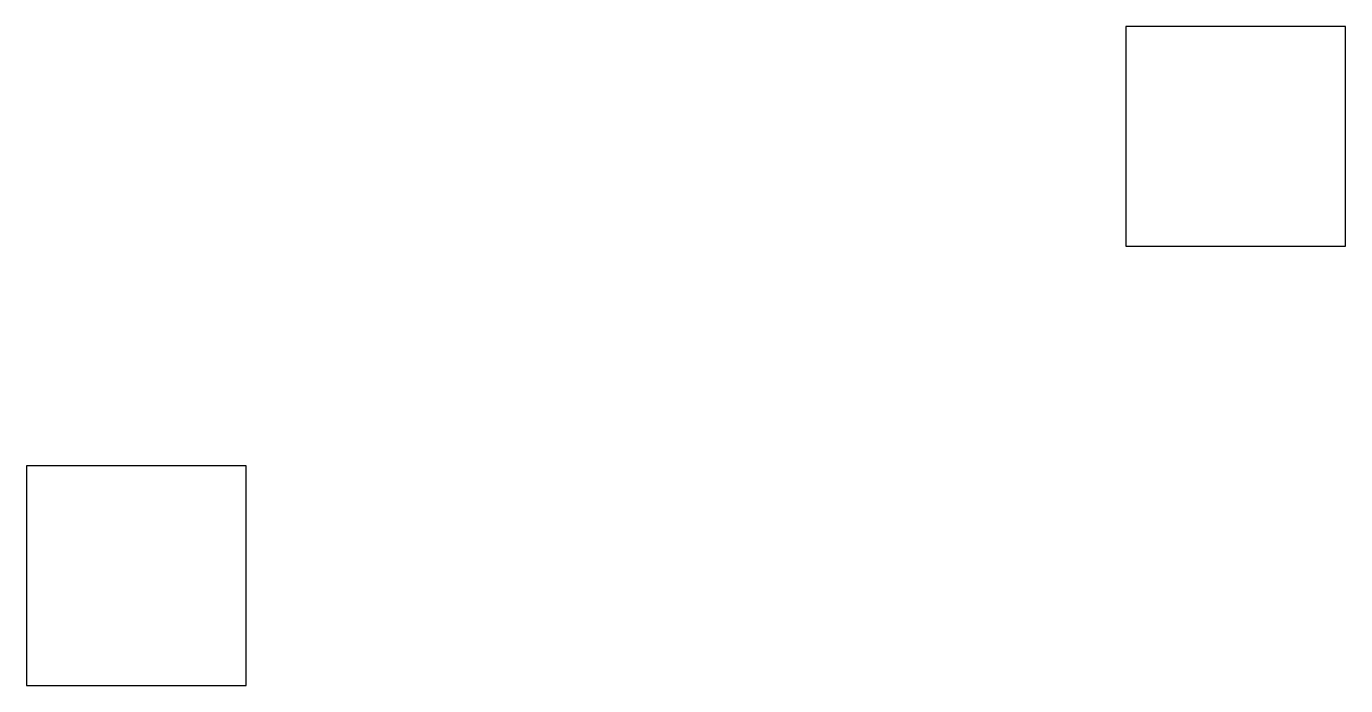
# Model space of a CAD drawing. Header units: metres. Extents: x -5 to 55, y -5 to 25.
import ezdxf

# ---------------------------------------------------------------- set-up
doc = ezdxf.new("R2010")
doc.units = ezdxf.units.M

msp = doc.modelspace()

# ---------------------------------------------------------------- linework, layer by layer
for p, q in [((55, 25), (45, 25)), ((45, 25), (45, 15)), ((55, 15), (55, 25)), ((45, 15), (55, 15)), ((5, 5), (-5, 5)), ((-5, 5), (-5, -5)), ((5, -5), (5, 5)), ((-5, -5), (5, -5))]:
    msp.add_line(p, q)

doc.saveas('drawing.dxf')
